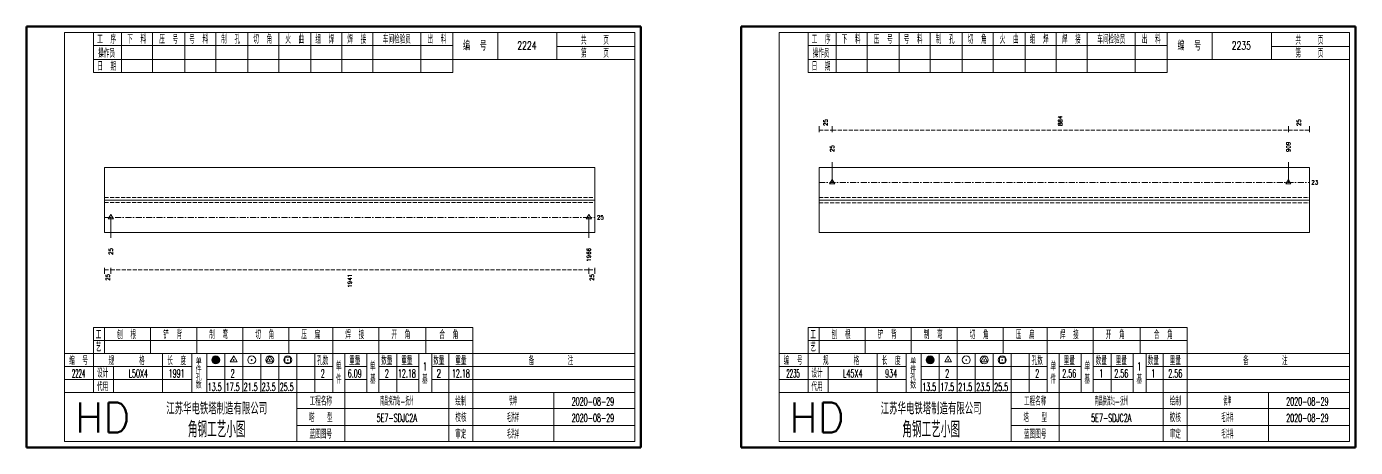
# Model space of a CAD drawing. Extents: x 0 to 5305, y 0 to 1513.
# Drawn here: x 2499 to 3163, y 782 to 992 of the extents above; entities that cross this region are included whole.
import ezdxf
from ezdxf.enums import TextEntityAlignment as Align

# ---------------------------------------------------------------- set-up
doc = ezdxf.new("R2010")
doc.units = 0
doc.header["$MEASUREMENT"] = 0
doc.linetypes.add('一点画线', pattern=[5.2, 3, -1, 0.2, -1])
doc.linetypes.add('虚线', pattern=[2.75, 2, -0.75])
doc.layers.get('0').update_dxf_attribs({"linetype": 'CONTINUOUS', "lineweight": 25})
doc.layers.add('1', color=7, linetype='CONTINUOUS', lineweight=25)
doc.layers.add('4', color=7, linetype='CONTINUOUS', lineweight=25)
doc.styles.get("Standard").update_dxf_attribs({"font": 'simplex.shx', "width": 0.7, "height": 3, "bigfont": 'gbhzfs.shx'})

msp = doc.modelspace()

# ---------------------------------------------------------------- linework, layer by layer
at = {"color": 8, "linetype": 'Continuous', "lineweight": 9}
for p, q in [((2895, 939.25), (2895, 942.25)), ((2901.56, 939.25), (2901.56, 942.25)), ((2901.56, 939.25), (2901.56, 942.25)), ((3129.5, 939.25), (3129.5, 942.25)), ((3129.5, 939.25), (3129.5, 942.25)), ((3140, 939.25), (3140, 942.25)), ((2538, 871.25), (2538, 868.25)), ((2541.08, 871.25), (2541.08, 868.25)), ((2541.08, 871.25), (2541.08, 868.25)), ((2779.92, 871.25), (2779.92, 868.25)), ((2779.92, 871.25), (2779.92, 868.25)), ((2783, 871.25), (2783, 868.25))]:
    msp.add_line(p, q, dxfattribs=at)
at = {"color": 8, "linetype": '虚线', "lineweight": 9}
for p, q in [((2895, 940.25), (2901.56, 940.25)), ((2901.56, 940.25), (3129.5, 940.25)), ((3129.5, 940.25), (3140, 940.25)), ((2538, 870.25), (2541.08, 870.25)), ((2541.08, 870.25), (2779.92, 870.25)), ((2779.92, 870.25), (2783, 870.25))]:
    msp.add_line(p, q, dxfattribs=at)
at = {"color": 7, "linetype": 'Continuous', "lineweight": 13}
for p, q in [((2901.56, 914.08), (2901.56, 924.25)), ((3129.5, 914.08), (3129.5, 924.25)), ((2901.56, 915.58), (2900.26, 913.33)), ((2900.26, 913.33), (2902.86, 913.33)), ((2901.41, 913.93), (2901.71, 914.23)), ((2901.71, 913.93), (2901.41, 914.23)), ((2902.86, 913.33), (2901.56, 915.58)), ((3129.5, 915.58), (3128.2, 913.33)), ((3128.2, 913.33), (3130.8, 913.33)), ((3129.35, 913.93), (3129.65, 914.23)), ((3129.65, 913.93), (3129.35, 914.23)), ((3130.8, 913.33), (3129.5, 915.58)), ((2541.08, 896.55), (2541.08, 886.25)), ((2779.92, 896.55), (2779.92, 886.25))]:
    msp.add_line(p, q, dxfattribs=at)
at = {"color": 7, "linetype": 'Continuous', "lineweight": 18}
for p, q in [((2538, 921.45), (2538, 889.05)), ((2538, 921.45), (2783, 921.45)), ((2783, 921.45), (2783, 889.05)), ((2895, 921.58), (2895, 888.92)), ((2895, 921.58), (3140, 921.58)), ((3140, 921.58), (3140, 888.92)), ((2538, 905.25), (2783, 905.25)), ((2895, 905.25), (3140, 905.25))]:
    msp.add_line(p, q, dxfattribs=at)
at = {"color": 3, "linetype": '一点画线', "lineweight": 13}
for p, q in [((2895, 914.08), (3140, 914.08)), ((2538, 896.55), (2783, 896.55))]:
    msp.add_line(p, q, dxfattribs=at)
at = {"color": 1, "linetype": '虚线', "lineweight": 18}
for p, q in [((2538, 906.45), (2783, 906.45)), ((2538, 904.05), (2783, 904.05)), ((2895, 906.58), (3140, 906.58)), ((2895, 903.92), (3140, 903.92))]:
    msp.add_line(p, q, dxfattribs=at)
at = {"layer": '1', "color": 7, "linetype": 'Continuous', "lineweight": 13}
for p, q in [((2541.08, 898.05), (2539.78, 895.8)), ((2540.93, 896.4), (2541.23, 896.7)), ((2541.23, 896.4), (2540.93, 896.7)), ((2542.38, 895.8), (2541.08, 898.05)), ((2779.92, 898.05), (2778.62, 895.8)), ((2779.77, 896.4), (2780.07, 896.7)), ((2780.07, 896.4), (2779.77, 896.7)), ((2781.22, 895.8), (2779.92, 898.05)), ((2539.78, 895.8), (2542.38, 895.8)), ((2778.62, 895.8), (2781.22, 895.8))]:
    msp.add_line(p, q, dxfattribs=at)
at = {"layer": '1', "color": 7, "linetype": 'Continuous', "lineweight": 18}
for p, q in [((2538, 889.05), (2783, 889.05)), ((2895, 888.92), (3140, 888.92))]:
    msp.add_line(p, q, dxfattribs=at)
at = {"layer": '4', "color": 1, "linetype": 'Continuous', "lineweight": 50}
for p, q in [((2806, 992), (2499, 992)), ((2499, 992), (2499, 781.5)), ((2806, 781.5), (2806, 992)), ((3163, 992), (2856, 992)), ((2856, 992), (2856, 781.5)), ((3163, 781.5), (3163, 992)), ((2499, 781.5), (2806, 781.5)), ((2856, 781.5), (3163, 781.5))]:
    msp.add_line(p, q, dxfattribs=at)
at = {"layer": '4', "color": 1, "linetype": 'Continuous', "lineweight": 18}
for p, q in [((2803, 989), (2518, 989)), ((2518, 989), (2518, 784.5)), ((2532.5, 989), (2532.5, 969)), ((2546.5, 989), (2546.5, 969)), ((2562, 989), (2562, 969)), ((2578, 989), (2578, 969)), ((2593.5, 989), (2593.5, 969)), ((2609.5, 989), (2609.5, 969)), ((2625, 989), (2625, 969)), ((2641, 989), (2641, 969)), ((2656.5, 989), (2656.5, 969)), ((2672, 989), (2672, 969)), ((2696, 989), (2696, 969)), ((2712, 989), (2712, 969)), ((2734.5, 989), (2734.5, 975.5)), ((2764, 989), (2764, 975.5)), ((2803, 784.5), (2803, 989)), ((3160, 989), (2875, 989)), ((2875, 989), (2875, 784.5)), ((2889.5, 989), (2889.5, 969)), ((2903.5, 989), (2903.5, 969)), ((2919, 989), (2919, 969)), ((2935, 989), (2935, 969)), ((2950.5, 989), (2950.5, 969)), ((2966.5, 989), (2966.5, 969)), ((2982, 989), (2982, 969)), ((2998, 989), (2998, 969)), ((3013.5, 989), (3013.5, 969)), ((3029, 989), (3029, 969)), ((3053, 989), (3053, 969)), ((3069, 989), (3069, 969)), ((3091.5, 989), (3091.5, 975.5)), ((3121, 989), (3121, 975.5)), ((3160, 784.5), (3160, 989)), ((2532.5, 982.5), (2712, 982.5)), ((2764, 982), (2803, 982)), ((2889.5, 982.5), (3069, 982.5)), ((3121, 982), (3160, 982)), ((2532.5, 975.5), (2803, 975.5)), ((2889.5, 975.5), (3160, 975.5)), ((2532.5, 969), (2712, 969)), ((2889.5, 969), (3069, 969)), ((2532.5, 841.5), (2722, 841.5)), ((2532.5, 841.5), (2532.5, 828.5)), ((2538, 841.5), (2538, 828.5)), ((2561, 841.5), (2561, 828.5)), ((2584, 841.5), (2584, 828.5)), ((2607, 841.5), (2607, 828.5)), ((2630, 841.5), (2630, 828.5)), ((2652, 841.5), (2652, 828.5)), ((2675, 841.5), (2675, 828.5)), ((2698.5, 841.5), (2698.5, 828.5)), ((2722, 841.5), (2722, 828.5)), ((2889.5, 841.5), (3079, 841.5)), ((2889.5, 841.5), (2889.5, 828.5)), ((2895, 841.5), (2895, 828.5)), ((2918, 841.5), (2918, 828.5)), ((2941, 841.5), (2941, 828.5)), ((2964, 841.5), (2964, 828.5)), ((2987, 841.5), (2987, 828.5)), ((3009, 841.5), (3009, 828.5)), ((3032, 841.5), (3032, 828.5)), ((3055.5, 841.5), (3055.5, 828.5)), ((3079, 841.5), (3079, 828.5)), ((2532.5, 835), (2722, 835)), ((2889.5, 835), (3079, 835)), ((2518, 828.5), (2803, 828.5)), ((2532.5, 828.5), (2532.5, 809)), ((2567, 828.5), (2567, 809)), ((2581.5, 828.5), (2581.5, 809)), ((2589, 828.5), (2589, 809)), ((2598, 828.5), (2598, 809)), ((2607, 828.5), (2607, 809)), ((2616, 828.5), (2616, 809)), ((2625, 828.5), (2625, 809)), ((2634, 828.5), (2634, 809)), ((2643, 828.5), (2643, 809)), ((2652, 828.5), (2652, 809)), ((2658, 828.5), (2658, 809)), ((2669, 828.5), (2669, 809)), ((2675, 828.5), (2675, 809)), ((2684, 828.5), (2684, 809)), ((2695, 828.5), (2695, 809)), ((2701.5, 828.5), (2701.5, 809)), ((2710, 828.5), (2710, 809)), ((2722, 828.5), (2722, 809)), ((2875, 828.5), (3160, 828.5)), ((2889.5, 828.5), (2889.5, 809)), ((2924, 828.5), (2924, 809)), ((2938.5, 828.5), (2938.5, 809)), ((2946, 828.5), (2946, 809)), ((2955, 828.5), (2955, 809)), ((2964, 828.5), (2964, 809)), ((2973, 828.5), (2973, 809)), ((2982, 828.5), (2982, 809)), ((2991, 828.5), (2991, 809)), ((3000, 828.5), (3000, 809)), ((3009, 828.5), (3009, 809)), ((3015, 828.5), (3015, 809)), ((3026, 828.5), (3026, 809)), ((3032, 828.5), (3032, 809)), ((3041, 828.5), (3041, 809)), ((3052, 828.5), (3052, 809)), ((3058.5, 828.5), (3058.5, 809)), ((3067, 828.5), (3067, 809)), ((3079, 828.5), (3079, 809)), ((2518, 822), (2581.5, 822)), ((2542.5, 822), (2542.5, 809)), ((2589, 822), (2652, 822)), ((2658, 822), (2669, 822)), ((2675, 822), (2695, 822)), ((2701.5, 822), (2803, 822)), ((2875, 822), (2938.5, 822)), ((2899.5, 822), (2899.5, 809)), ((2946, 822), (3009, 822)), ((3015, 822), (3026, 822)), ((3032, 822), (3052, 822)), ((3058.5, 822), (3160, 822)), ((2518, 815.5), (2581.5, 815.5)), ((2589, 815.5), (2652, 815.5)), ((2658, 815.5), (2669, 815.5)), ((2675, 815.5), (2695, 815.5)), ((2701.5, 815.5), (2803, 815.5)), ((2875, 815.5), (2938.5, 815.5)), ((2946, 815.5), (3009, 815.5)), ((3015, 815.5), (3026, 815.5)), ((3032, 815.5), (3052, 815.5)), ((3058.5, 815.5), (3160, 815.5)), ((2518, 809), (2803, 809)), ((2634, 809), (2634, 784.5)), ((2658, 809), (2658, 784.5)), ((2710, 809), (2710, 784.5)), ((2722, 809), (2722, 784.5)), ((2762.5, 809), (2762.5, 784.5)), ((2875, 809), (3160, 809)), ((2991, 809), (2991, 784.5)), ((3015, 809), (3015, 784.5)), ((3067, 809), (3067, 784.5)), ((3079, 809), (3079, 784.5)), ((3119.5, 809), (3119.5, 784.5)), ((2634, 801), (2803, 801)), ((2991, 801), (3160, 801)), ((2634, 792.5), (2803, 792.5)), ((2991, 792.5), (3160, 792.5)), ((2518, 784.5), (2803, 784.5)), ((2875, 784.5), (3160, 784.5))]:
    msp.add_line(p, q, dxfattribs=at)
at = {"layer": '4', "color": 7, "linetype": 'Continuous', "lineweight": 13}
for p, q in [((2602.5, 827.25), (2600.77, 824.25)), ((2600.77, 824.25), (2604.23, 824.25)), ((2602.3, 825.05), (2602.7, 825.45)), ((2602.7, 825.05), (2602.3, 825.45)), ((2604.23, 824.25), (2602.5, 827.25)), ((2611.3, 825.05), (2611.7, 825.45)), ((2611.7, 825.05), (2611.3, 825.45)), ((2620.5, 827.25), (2618.77, 824.25)), ((2618.77, 824.25), (2622.23, 824.25)), ((2620.3, 825.05), (2620.7, 825.45)), ((2620.7, 825.05), (2620.3, 825.45)), ((2622.23, 824.25), (2620.5, 827.25)), ((2628.09, 823.84), (2628.09, 826.66)), ((2628.09, 826.66), (2630.91, 826.66)), ((2630.91, 823.84), (2628.09, 823.84)), ((2629.3, 825.05), (2629.7, 825.45)), ((2629.7, 825.05), (2629.3, 825.45)), ((2630.91, 826.66), (2630.91, 823.84)), ((2959.5, 827.25), (2957.77, 824.25)), ((2957.77, 824.25), (2961.23, 824.25)), ((2959.3, 825.05), (2959.7, 825.45)), ((2959.7, 825.05), (2959.3, 825.45)), ((2961.23, 824.25), (2959.5, 827.25)), ((2968.3, 825.05), (2968.7, 825.45)), ((2968.7, 825.05), (2968.3, 825.45)), ((2977.5, 827.25), (2975.77, 824.25)), ((2975.77, 824.25), (2979.23, 824.25)), ((2977.3, 825.05), (2977.7, 825.45)), ((2977.7, 825.05), (2977.3, 825.45)), ((2979.23, 824.25), (2977.5, 827.25)), ((2985.09, 823.84), (2985.09, 826.66)), ((2985.09, 826.66), (2987.91, 826.66)), ((2987.91, 823.84), (2985.09, 823.84)), ((2986.3, 825.05), (2986.7, 825.45)), ((2986.7, 825.05), (2986.3, 825.45)), ((2987.91, 826.66), (2987.91, 823.84))]:
    msp.add_line(p, q, dxfattribs=at)
for centre, radius in [((2593.5, 825.25), 2), ((2593.5, 825.25), 1.8), ((2593.5, 825.25), 1.6), ((2593.5, 825.25), 1.4), ((2593.5, 825.25), 1.2), ((2593.5, 825.25), 1), ((2593.5, 825.25), 0.8), ((2593.5, 825.25), 0.6), ((2593.5, 825.25), 0.4), ((2593.5, 825.25), 0.2), ((2611.5, 825.25), 2), ((2620.5, 825.25), 2), ((2629.5, 825.25), 2), ((2950.5, 825.25), 2), ((2950.5, 825.25), 1.8), ((2950.5, 825.25), 1.6), ((2950.5, 825.25), 1.4), ((2950.5, 825.25), 1.2), ((2950.5, 825.25), 1), ((2950.5, 825.25), 0.8), ((2950.5, 825.25), 0.6), ((2950.5, 825.25), 0.4), ((2950.5, 825.25), 0.2), ((2968.5, 825.25), 2), ((2977.5, 825.25), 2), ((2986.5, 825.25), 2)]:
    msp.add_circle(centre, radius, dxfattribs=at)

# ---------------------------------------------------------------- texts
at = {"color": 8, "linetype": 'Continuous', "lineweight": 9}
for s, p in [('25', (2898.28, 942.25)), ('884', (3015.53, 942.25)), ('25', (3134.75, 942.25))]:
    msp.add_text(s, height=2, rotation=90, dxfattribs=at).set_placement(p, align=Align.MIDDLE_LEFT)
at = {"color": 7, "linetype": 'Continuous', "lineweight": 13}
for s, p in [('25', (2901.56, 929.25)), ('909', (3129.5, 929.25))]:
    msp.add_text(s, height=2, rotation=90, dxfattribs=at).set_placement(p, align=Align.MIDDLE_LEFT)
for s, p in [('23', (3141, 914.08)), ('25', (2784, 896.55))]:
    msp.add_text(s, height=2, dxfattribs=at).set_placement(p, align=Align.MIDDLE_LEFT)
at = {"color": 8, "linetype": 'Continuous', "lineweight": 9}
for s, p in [('25', (2539.54, 868.25)), ('1941', (2660.5, 868.25)), ('25', (2781.46, 868.25))]:
    msp.add_text(s, height=2, rotation=90, dxfattribs=at).set_placement(p, align=Align.MIDDLE_RIGHT)
at = {"layer": '1', "color": 7, "linetype": 'Continuous', "lineweight": 13}
for s, p in [('25', (2541.08, 881.25)), ('1966', (2779.92, 881.25))]:
    msp.add_text(s, height=2, rotation=90, dxfattribs=at).set_placement(p, align=Align.MIDDLE_RIGHT)
at = {"layer": '4', "color": 1, "linetype": 'Continuous', "lineweight": 13}
for s, height, width, p in [('工  序', 4, 0.7, (2539, 985.5)), ('下  料', 4, 0.7, (2554, 985.5)), ('压  号', 4, 0.7, (2570, 985.5)), ('号  料', 4, 0.7, (2585, 985.5)), ('制  孔', 4, 0.7, (2601, 985.5)), ('切  角', 4, 0.7, (2617, 985.5)), ('火  曲', 4, 0.7, (2633, 985.5)), ('组  焊', 4, 0.7, (2648, 985.5)), ('焊  接', 4, 0.7, (2664, 985.5)), ('车间检验员', 4, 0.7, (2684, 985.5)), ('出  料', 4, 0.7, (2704, 985.5)), ('编  号', 5, 0.7, (2723, 982.5)), ('2224', 4, 0.7, (2749, 982.5)), ('共    页', 4, 0.7, (2783, 985)), ('工  序', 4, 0.7, (2896, 985.5)), ('下  料', 4, 0.7, (2911, 985.5)), ('压  号', 4, 0.7, (2927, 985.5)), ('号  料', 4, 0.7, (2942, 985.5)), ('制  孔', 4, 0.7, (2958, 985.5)), ('切  角', 4, 0.7, (2974, 985.5)), ('火  曲', 4, 0.7, (2990, 985.5)), ('组  焊', 4, 0.7, (3005, 985.5)), ('焊  接', 4, 0.7, (3021, 985.5)), ('车间检验员', 4, 0.7, (3041, 985.5)), ('出  料', 4, 0.7, (3061, 985.5)), ('编  号', 5, 0.7, (3080, 982.5)), ('2235', 4, 0.7, (3106, 982.5)), ('共    页', 4, 0.7, (3140, 985)), ('操作员', 4, 0.7, (2539, 978.5)), ('第    页', 4, 0.7, (2783, 978.5)), ('操作员', 4, 0.7, (2896, 978.5)), ('第    页', 4, 0.7, (3140, 978.5)), ('日  期', 4, 0.7, (2539, 972)), ('日  期', 4, 0.7, (2896, 972)), ('工', 4, 0.7, (2535, 837.75)), ('刨  根', 4, 0.7, (2549, 837.75)), ('铲  背', 4, 0.7, (2572, 837.75)), ('制  弯', 4, 0.7, (2595, 837.75)), ('切  角', 4, 0.7, (2618, 837.75)), ('压  扁', 4, 0.7, (2641, 837.75)), ('焊  接', 4, 0.7, (2663, 837.75)), ('开  角', 4, 0.7, (2686, 837.75)), ('合  角', 4, 0.7, (2710, 837.75)), ('工', 4, 0.7, (2892, 837.75)), ('刨  根', 4, 0.7, (2906, 837.75)), ('铲  背', 4, 0.7, (2929, 837.75)), ('制  弯', 4, 0.7, (2952, 837.75)), ('切  角', 4, 0.7, (2975, 837.75)), ('压  扁', 4, 0.7, (2998, 837.75)), ('焊  接', 4, 0.7, (3020, 837.75)), ('开  角', 4, 0.7, (3043, 837.75)), ('合  角', 4, 0.7, (3067, 837.75)), ('艺', 4, 0.7, (2535, 831.5)), ('艺', 4, 0.7, (2892, 831.5)), ('编  号', 4, 0.7, (2525, 824.75)), ('规      格', 4, 0.7, (2549, 824.75)), ('长  度', 4, 0.7, (2574, 824.75)), ('孔数', 4, 0.7, (2647, 824.75)), ('单', 4, 0.7, (2655, 822)), ('重量', 4, 0.7, (2663, 824.75)), ('单', 4, 0.7, (2672, 822)), ('数量', 4, 0.7, (2679, 824.75)), ('重量', 4, 0.7, (2689, 824.75)), ('1', 4, 0.5, (2698, 822)), ('数量', 4, 0.7, (2705, 824.75)), ('重量', 4, 0.7, (2716, 824.75)), ('备        注', 4, 0.7, (2761, 824.75)), ('编  号', 4, 0.7, (2882, 824.75)), ('规      格', 4, 0.7, (2906, 824.75)), ('长  度', 4, 0.7, (2931, 824.75)), ('孔数', 4, 0.7, (3004, 824.75)), ('单', 4, 0.7, (3012, 822)), ('重量', 4, 0.7, (3020, 824.75)), ('单', 4, 0.7, (3029, 822)), ('数量', 4, 0.7, (3036, 824.75)), ('重量', 4, 0.7, (3046, 824.75)), ('1', 4, 0.5, (3055, 822)), ('数量', 4, 0.7, (3062, 824.75)), ('重量', 4, 0.7, (3073, 824.75)), ('备        注', 4, 0.7, (3118, 824.75)), ('2224', 4, 0.4, (2525, 818.5)), ('设计', 4, 0.7, (2537, 818.5)), (' L50X4', 4, 0.5, (2554, 818.5)), ('1991', 4, 0.5, (2574, 818.5)), ('2', 4, 0.5, (2602, 818.5)), ('2', 4, 0.5, (2647, 818.5)), ('件', 4, 0.7, (2655, 815.5)), ('6.09', 4, 0.5, (2663, 818.5)), ('基', 4, 0.7, (2672, 815.5)), ('2', 4, 0.5, (2679, 818.5)), ('12.18', 4, 0.5, (2689, 818.5)), ('基', 4, 0.7, (2698, 815.5)), ('2', 4, 0.7, (2705, 818.5)), ('12.18', 4, 0.5, (2716, 818.5)), ('2235', 4, 0.4, (2882, 818.5)), ('设计', 4, 0.7, (2894, 818.5)), (' L45X4', 4, 0.5, (2911, 818.5)), ('934', 4, 0.5, (2931, 818.5)), ('2', 4, 0.5, (2959, 818.5)), ('2', 4, 0.5, (3004, 818.5)), ('件', 4, 0.7, (3012, 815.5)), ('2.56', 4, 0.5, (3020, 818.5)), ('基', 4, 0.7, (3029, 815.5)), ('1', 4, 0.5, (3036, 818.5)), ('2.56', 4, 0.5, (3046, 818.5)), ('基', 4, 0.7, (3055, 815.5)), ('1', 4, 0.7, (3062, 818.5)), ('2.56', 4, 0.5, (3073, 818.5)), ('代用', 4, 0.7, (2537, 811.75)), ('13.5', 4, 0.5, (2593, 811.75)), ('17.5', 4, 0.5, (2602, 811.75)), ('21.5', 4, 0.5, (2611, 811.75)), ('23.5', 4, 0.5, (2620, 811.75)), ('25.5', 4, 0.5, (2629, 811.75)), ('代用', 4, 0.7, (2894, 811.75)), ('13.5', 4, 0.5, (2950, 811.75)), ('17.5', 4, 0.5, (2959, 811.75)), ('21.5', 4, 0.5, (2968, 811.75)), ('23.5', 4, 0.5, (2977, 811.75)), ('25.5', 4, 0.5, (2986, 811.75)), ('江苏华电铁塔制造有限公司', 6, 0.7, (2594, 801)), ('工程名称', 4, 0.7, (2646, 804.5)), ('南昌换流站-抚州', 4, 0.5, (2684, 804.5)), ('绘制', 4, 0.7, (2716, 804.5)), ('侯坤', 4, 0.5, (2742, 804.5)), ('2020-08-29', 4, 0.5, (2782, 804.5)), ('江苏华电铁塔制造有限公司', 6, 0.7, (2951, 801)), ('工程名称', 4, 0.7, (3003, 804.5)), ('南昌换流站-抚州', 4, 0.5, (3041, 804.5)), ('绘制', 4, 0.7, (3073, 804.5)), ('侯坤', 4, 0.5, (3099, 804.5)), ('2020-08-29', 4, 0.5, (3139, 804.5)), ('塔   型', 4, 0.7, (2646, 796.25)), ('5E7-SDJC2A', 4, 0.5, (2684, 796.25)), ('校核', 4, 0.7, (2716, 796.25)), ('毛洪祥', 4, 0.5, (2742, 796.25)), ('2020-08-29', 4, 0.5, (2782, 796.25)), ('塔   型', 4, 0.7, (3003, 796.25)), ('5E7-SDJC2A', 4, 0.5, (3041, 796.25)), ('校核', 4, 0.7, (3073, 796.25)), ('毛洪祥', 4, 0.5, (3099, 796.25)), ('2020-08-29', 4, 0.5, (3139, 796.25)), ('角钢工艺小图', 8, 0.8, (2594, 790.5)), ('蓝图图号', 4, 0.7, (2646, 788)), ('审定', 4, 0.7, (2716, 788)), ('毛洪祥', 4, 0.5, (2742, 788)), ('角钢工艺小图', 8, 0.8, (2951, 790.5)), ('蓝图图号', 4, 0.7, (3003, 788)), ('审定', 4, 0.7, (3073, 788)), ('毛洪祥', 4, 0.5, (3099, 788))]:
    msp.add_text(s, height=height, dxfattribs=dict(at, width=width)).set_placement(p, align=Align.MIDDLE_CENTER)
for s, height, p in [('单', 3, (2585, 824.5)), ('单', 3, (2942, 824.5)), ('件', 3, (2585, 820.5)), ('孔', 3, (2585, 816.5)), ('件', 3, (2942, 820.5)), ('孔', 3, (2942, 816.5)), ('数', 3, (2585, 812.5)), ('数', 3, (2942, 812.5)), ('HD', 15, (2537, 796.5)), ('HD', 15, (2894, 796.5))]:
    msp.add_text(s, height=height, dxfattribs=at).set_placement(p, align=Align.MIDDLE_CENTER)

doc.saveas('drawing.dxf')
